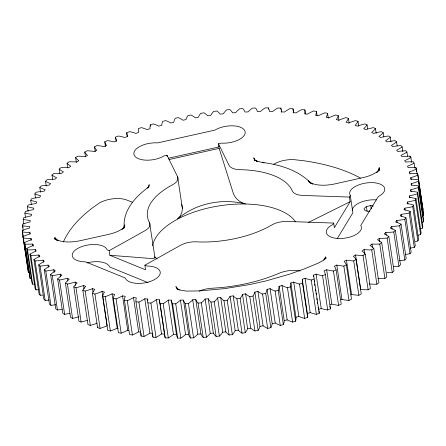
<?xml version="1.0" encoding="UTF-8"?>
<svg xmlns="http://www.w3.org/2000/svg" width="446" height="446" viewBox="0 0 446 446"><rect width="100%" height="100%" fill="white"/><g stroke="black" fill="none" stroke-linecap="round" stroke-linejoin="round"><path stroke-width="0.67" d="M127.383 136.827L126.764 132.707L129.635 131.648A41.852 19.775 -8.5 0 1 135.796 133.404L138.606 132.429A41.852 19.775 -8.5 0 1 138.388 128.599L141.349 127.623A41.852 19.78 -8.5 0 1 147.158 129.608L150.051 128.71A41.852 19.78 -8.5 0 1 150.358 124.824L153.402 123.932A41.852 19.775 -8.5 0 1 158.837 126.14L161.803 125.32A41.852 19.775 -8.5 0 1 162.634 121.39L165.745 120.593A41.852 19.775 -8.5 0 1 170.785 123.007L173.801 122.282A41.852 19.775 -8.5 0 1 175.155 118.324L178.316 117.616A41.852 19.775 -8.5 0 1 182.938 120.23L186.004 119.595A41.852 19.775 -8.5 0 1 187.872 115.631L191.072 115.018A41.852 19.78 -8.5 0 1 195.253 117.822L198.353 117.281A41.852 19.775 -8.5 0 1 200.722 113.323L203.95 112.81A41.852 19.775 -8.5 0 1 207.68 115.793L210.796 115.341A41.852 19.775 -8.5 0 1 213.662 111.411L216.901 110.998A41.852 19.775 -8.5 0 1 220.157 114.143L223.279 113.791A41.852 19.775 -8.5 0 1 226.629 109.906L229.868 109.593A41.852 19.775 -8.5 0 1 232.639 112.888L235.75 112.637A41.852 19.775 -8.5 0 1 239.569 108.807L242.797 108.601A41.852 19.775 -8.5 0 1 245.066 112.035L248.154 111.885A41.852 19.775 -8.5 0 1 252.43 108.127L255.625 108.021A41.852 19.775 -8.5 0 1 257.387 111.578L260.442 111.528A41.852 19.775 -8.5 0 1 265.153 107.865L268.302 107.865A41.852 19.775 -8.5 0 1 269.551 111.528L272.562 111.578A41.852 19.775 -8.5 0 1 277.685 108.021L280.779 108.127A41.852 19.775 -8.5 0 1 281.504 111.885L284.453 112.035A41.852 19.775 -8.5 0 1 289.967 108.601L292.994 108.807A41.852 19.775 -8.5 0 1 293.195 112.637L296.072 112.888A41.852 19.775 -8.5 0 1 301.959 109.593L304.902 109.906A41.852 19.775 -8.5 0 1 304.579 113.791L307.366 114.143A41.852 19.78 -8.5 0 1 313.594 110.998L316.443 111.411A41.852 19.775 -8.5 0 1 315.595 115.341L318.288 115.793A41.852 19.775 -8.5 0 1 324.833 112.81L327.576 113.323A41.852 19.775 -8.5 0 1 326.21 117.281L328.791 117.822A41.852 19.775 -8.5 0 1 335.626 115.018L338.252 115.631A41.852 19.775 -8.5 0 1 336.368 119.595L338.832 120.23A41.852 19.775 -8.5 0 1 345.929 117.616L348.421 118.324A41.852 19.78 -8.5 0 1 346.035 122.276L348.365 123.007A41.852 19.78 -8.5 0 1 355.691 120.593L358.038 121.39A41.852 19.775 -8.5 0 1 355.155 125.32L357.352 126.134A41.852 19.775 -8.5 0 1 364.873 123.932L367.069 124.824A41.852 19.775 -8.5 0 1 363.707 128.71L365.748 129.608A41.852 19.775 -8.5 0 1 373.436 127.623L375.476 128.599A41.852 19.775 -8.5 0 1 371.641 132.429L373.525 133.404A41.852 19.775 -8.5 0 1 381.347 131.648L383.214 132.707A41.852 19.775 -8.5 0 1 378.927 136.459L380.644 137.513A41.852 19.775 -8.5 0 1 388.566 135.991L390.261 137.128A41.852 19.775 -8.5 0 1 385.539 140.785L387.083 141.912A41.852 19.775 -8.5 0 1 395.067 140.635L396.572 141.839A41.852 19.775 -8.5 0 1 391.437 145.396L392.803 146.589A41.852 19.775 -8.5 0 1 400.82 145.558L402.136 146.829A41.852 19.78 -8.5 0 1 396.611 150.263L397.787 151.517A41.852 19.78 -8.5 0 1 405.799 150.737L406.919 152.075A41.852 19.775 -8.5 0 1 401.026 155.364L402.008 156.674A41.852 19.775 -8.5 0 1 409.986 156.156L410.905 157.544A41.852 19.775 -8.5 0 1 404.667 160.688L405.453 162.049A41.852 19.775 -8.5 0 1 413.358 161.786L414.072 163.225A41.852 19.775 -8.5 0 1 407.521 166.202L408.107 167.607A41.852 19.775 -8.5 0 1 415.906 167.601L416.413 169.084A41.852 19.78 -8.5 0 1 409.573 171.883L409.958 173.327A41.852 19.775 -8.5 0 1 417.618 173.583L417.913 175.1A41.852 19.775 -8.5 0 1 410.816 177.714L410.995 179.192A41.852 19.775 -8.5 0 1 418.487 179.705L418.571 181.254A41.852 19.775 -8.5 0 1 411.24 183.663L411.218 185.168A41.852 19.775 -8.5 0 1 418.504 185.937L423.633 220.268L423.505 221.84A41.852 19.775 -8.5 0 1 422.29 222.247M23.086 230.537L22.495 224.16A41.852 19.775 -8.5 0 1 30.021 221.963L30.244 220.441A41.852 19.775 -8.5 0 1 23.192 219.415L23.532 217.826A41.852 19.775 -8.5 0 1 31.226 215.847L31.655 214.314A41.852 19.775 -8.5 0 1 24.87 213.043L25.416 211.443A41.852 19.775 -8.5 0 1 33.244 209.692L33.868 208.148A41.852 19.775 -8.5 0 1 27.379 206.637L28.137 205.032A41.852 19.775 -8.5 0 1 36.059 203.521L36.884 201.977A41.852 19.775 -8.5 0 1 30.718 200.226L31.683 198.626A41.852 19.775 -8.5 0 1 39.666 197.355L40.686 195.822A41.852 19.775 -8.5 0 1 34.866 193.843L36.031 192.254A41.852 19.775 -8.5 0 1 44.048 191.228L45.263 189.706A41.852 19.775 -8.5 0 1 39.811 187.51L41.171 185.937A41.852 19.775 -8.5 0 1 49.183 185.168L50.582 183.663A41.852 19.78 -8.5 0 1 45.531 181.254L47.081 179.705A41.852 19.775 -8.5 0 1 55.053 179.192L56.631 177.714A41.852 19.775 -8.5 0 1 51.998 175.105L53.732 173.583A41.852 19.775 -8.5 0 1 61.632 173.327L63.382 171.883A41.852 19.775 -8.5 0 1 59.19 169.084L61.096 167.601A41.852 19.775 -8.5 0 1 68.89 167.607L70.808 166.202A41.852 19.775 -8.5 0 1 67.067 163.225L69.141 161.786A41.852 19.78 -8.5 0 1 76.796 162.049L78.87 160.688A41.852 19.78 -8.5 0 1 75.603 157.544L77.838 156.156A41.852 19.775 -8.5 0 1 85.32 156.68L87.539 155.37A41.852 19.775 -8.5 0 1 84.757 152.075L87.143 150.742A41.852 19.775 -8.5 0 1 94.418 151.517L96.782 150.263A41.852 19.775 -8.5 0 1 94.496 146.829L97.016 145.558A41.852 19.775 -8.5 0 1 104.057 146.589L106.549 145.396A41.852 19.775 -8.5 0 1 104.771 141.845L107.419 140.635A41.852 19.775 -8.5 0 1 114.198 141.917L116.807 140.791A41.852 19.775 -8.5 0 1 115.542 137.128L118.307 135.997A41.852 19.775 -8.5 0 1 124.791 137.513L127.506 136.459A41.852 19.775 -8.5 0 1 126.764 132.707M418.504 185.937L418.376 187.51L423.505 221.84M182.408 208.421L181.912 212.318L180.307 215.897L177.698 218.897C196.006 203.159 221.996 198.186 245.222 203.833C239.758 202.406 235.048 198.403 233.208 193.006L219.137 148.373L218.445 143.757L221.3 143.105A17.723 8.374 -8.5 0 0 245.038 131.302A17.723 8.374 -8.5 0 0 217.012 128.989L214.911 130.12L157.745 142.871L155.057 142.809A17.723 8.374 -8.5 0 0 134.263 155.32A17.723 8.374 -8.5 0 0 162.037 156.998L164.139 155.871L166.999 155.23L177.625 176.839L182.408 208.421L181.756 204.48M418.376 187.51A41.852 19.775 -8.5 0 1 410.85 189.706L410.627 191.228A41.852 19.775 -8.5 0 1 417.673 192.254L422.808 226.585L422.468 228.174A41.852 19.775 -8.5 0 1 420.584 228.731M378.805 170.679L379.267 167.573L378.788 170.746M124.573 226.735L124.858 224.845L123.129 228.441M148.975 186.54L149.259 184.655L147.749 187.85M325.474 258.083L325.664 256.835L323.829 260.152M417.673 192.254L417.333 193.843L422.468 228.174M417.333 193.843A41.852 19.775 -8.5 0 1 409.645 195.822L409.216 197.355A41.852 19.775 -8.5 0 1 416.001 198.626L421.13 232.957L420.584 234.557A41.852 19.775 -8.5 0 1 418.013 235.215M416.001 198.626L415.449 200.226L420.584 234.557M379.083 168.811L377.812 171.309M415.449 200.226A41.852 19.775 -8.5 0 1 407.627 201.977L406.997 203.521A41.852 19.775 -8.5 0 1 413.487 205.032L418.621 239.363L417.863 240.968A41.852 19.775 -8.5 0 1 415.248 241.548M413.487 205.032L412.734 206.637L417.863 240.968M412.734 206.637A41.852 19.775 -8.5 0 1 404.812 208.148L403.981 209.692A41.852 19.775 -8.5 0 1 410.153 211.443L415.282 245.774L414.317 247.374A41.852 19.775 -8.5 0 1 410.342 248.099M144.872 265.192L146.857 266L149.499 266.128A17.723 8.374 -8.5 0 1 154.584 279.547A17.723 8.374 -8.5 0 1 125.978 279.246L125.298 278.025L85.638 261.88L82.995 261.752A17.723 8.374 -8.5 0 1 78.981 247.775A17.723 8.374 -8.5 0 1 107.174 249.871L109.181 250.663L109.867 255.285L145.563 269.813L144.872 265.192L180.697 245.216A15.755 7.443 -8.5 0 1 196.402 241.832A73.802 34.877 -8.5 0 0 271.625 225.057A15.755 7.443 -8.5 0 1 287.224 221.45L333.675 223.078L332.833 224.528A17.723 8.374 -8.5 0 0 337.282 238.426A17.723 8.374 -8.5 0 0 361.293 226.758L360.753 225.503L378.258 196.608L380.265 195.443A17.723 8.374 -8.5 0 0 372.455 182.637A17.723 8.374 -8.5 0 0 349.764 194.378L350.311 195.632L352.875 212.798L337.154 238.744M410.153 211.443L409.188 213.043L414.317 247.374M333.675 223.078L334.366 227.7L350.121 201.692L349.435 197.076L350.311 195.632M409.188 213.043A41.852 19.775 -8.5 0 1 401.205 214.314L400.179 215.847A41.852 19.775 -8.5 0 1 405.999 217.826L411.134 252.157L409.969 253.746A41.852 19.775 -8.5 0 1 405.297 254.432M405.999 217.826L404.84 219.415L409.969 253.746M404.84 219.415A41.852 19.775 -8.5 0 1 396.823 220.435L395.608 221.963A41.852 19.775 -8.5 0 1 401.054 224.16L406.189 258.49L404.829 260.063A41.852 19.775 -8.5 0 1 399.477 260.659M401.054 224.16L399.7 225.732A41.852 19.775 -8.5 0 1 391.688 226.501L390.283 228.006A41.852 19.78 -8.5 0 1 395.34 230.415L400.469 264.746L398.919 266.295A41.852 19.775 -8.5 0 1 393.584 266.725M377.45 171.721L376.736 172.535L379.412 169.854C374.969 174.057 369.02 176.209 363.167 177.592L334.545 183.975C326.232 185.664 317.039 186.16 309.24 182.291L312.618 184.098L308.415 180.859L310.75 182.994C298.134 170.11 279.742 164.541 262.237 162.467L264.077 162.823L257.955 161.419L254.075 159.858L257.437 161.653L255.04 159.897L253.696 157.806L254.8 160.114M395.34 230.415L393.79 231.965A41.852 19.775 -8.5 0 1 385.818 232.477L384.235 233.955A41.852 19.775 -8.5 0 1 388.867 236.564L394.002 270.895L392.268 272.417A41.852 19.775 -8.5 0 1 386.972 272.673M147.62 188.112L148.919 186.807C135.746 196.441 122.533 210.295 124.205 227.928M122.02 229.606L124.64 226.986C120.214 230.922 114.483 232.996 108.802 234.328L80.18 240.712C71.644 242.423 62.078 242.981 54.206 238.638L57.685 240.5L54.808 237.473L55.354 238.616M324.398 259.656L326.21 257.844L322.887 260.581L318.405 263.029L304.389 268.888L289.499 274.184L265.989 280.924L249.743 284.548L224.907 288.59L199.981 290.898L186.066 291.099L180.97 290.24L176.75 288.724L179.476 290.179M388.867 236.564L387.139 238.086A41.852 19.775 -8.5 0 1 379.239 238.337L377.489 239.781A41.852 19.775 -8.5 0 1 381.681 242.585L386.81 276.916L384.904 278.399A41.852 19.775 -8.5 0 1 377.745 278.421M373.285 206.058L370.76 205.578L366.389 206.559L363.992 208.661L364.984 210.646L368.775 211.359L370.024 211.081M381.681 242.585L379.775 244.062A41.852 19.775 -8.5 0 1 371.981 244.062L370.063 245.467A41.852 19.775 -8.5 0 1 373.804 248.444L378.933 282.775L376.859 284.214A41.852 19.78 -8.5 0 1 369.204 283.951M373.804 248.444L371.73 249.883A41.852 19.78 -8.5 0 1 364.075 249.621L362.001 250.981A41.852 19.78 -8.5 0 1 365.268 254.125L370.397 288.456L368.162 289.844A41.852 19.775 -8.5 0 1 360.68 289.32L355.551 254.989A41.852 19.775 -8.5 0 0 363.033 255.513L365.268 254.125M355.551 254.989L353.327 256.299A41.852 19.775 -8.5 0 1 356.109 259.594L361.243 293.925L358.857 295.258A41.852 19.775 -8.5 0 1 351.582 294.483L350.796 294.901M177.625 176.839A15.755 7.443 -8.5 0 1 172.596 184.744A73.802 34.877 -8.5 0 0 149.561 222.766L154.974 257.699L154.104 258.217L152.108 258.429L149.137 258.329L109.867 255.285M356.109 259.594L353.728 260.927A41.852 19.775 -8.5 0 1 346.453 260.152L344.089 261.406A41.852 19.775 -8.5 0 1 346.375 264.835L351.504 299.171L348.984 300.442A41.852 19.775 -8.5 0 1 341.943 299.411L341.112 299.812M109.181 250.663L145.006 230.682A15.755 7.443 -8.5 0 0 149.561 222.766M346.375 264.835L343.855 266.106A41.852 19.775 -8.5 0 1 336.808 265.08L334.322 266.273A41.852 19.775 -8.5 0 1 336.094 269.824L341.229 304.155L338.581 305.365A41.852 19.775 -8.5 0 1 331.802 304.083L330.068 304.835M308.359 222.47L350.121 201.692M336.094 269.824L333.446 271.029A41.852 19.775 -8.5 0 1 326.673 269.752L324.064 270.878A41.852 19.775 -8.5 0 1 325.324 274.541L330.458 308.872L327.693 310.003A41.852 19.775 -8.5 0 1 321.209 308.487L318.494 309.541M325.324 274.541L322.558 275.673A41.852 19.775 -8.5 0 1 316.08 274.156L313.365 275.21L313.571 276.581M313.365 275.21A41.852 19.775 -8.5 0 1 314.101 278.962L311.236 280.021A41.852 19.775 -8.5 0 1 305.075 278.259L302.265 279.241A41.852 19.775 -8.5 0 1 302.483 283.071L307.612 317.401L304.651 318.377A41.852 19.78 -8.5 0 1 298.842 316.392L295.949 317.29A41.852 19.78 -8.5 0 1 295.642 321.176L292.598 322.068A41.852 19.775 -8.5 0 1 287.163 319.86L284.197 320.68A41.852 19.775 -8.5 0 1 283.366 324.61L280.255 325.407A41.852 19.775 -8.5 0 1 275.215 322.993L272.199 323.718A41.852 19.775 -8.5 0 1 270.845 327.676L267.684 328.384A41.852 19.775 -8.5 0 1 263.062 325.77L259.996 326.405A41.852 19.775 -8.5 0 1 258.128 330.369L254.928 330.982A41.852 19.78 -8.5 0 1 250.747 328.178L247.647 328.719A41.852 19.775 -8.5 0 1 245.278 332.677L242.05 333.19A41.852 19.775 -8.5 0 1 238.32 330.207L233.191 295.876L230.075 296.328A41.852 19.775 -8.5 0 1 227.209 300.258L232.338 334.589L229.099 335.002A41.852 19.775 -8.5 0 1 225.843 331.857L220.714 297.521L217.592 297.872A41.852 19.775 -8.5 0 1 214.242 301.764L210.997 302.076A41.852 19.775 -8.5 0 1 208.232 298.775L205.121 299.026A41.852 19.775 -8.5 0 1 201.297 302.862L198.074 303.068A41.852 19.775 -8.5 0 1 195.805 299.634L192.711 299.784A41.852 19.775 -8.5 0 1 188.441 303.542L185.246 303.642A41.852 19.775 -8.5 0 1 183.484 300.086L180.424 300.136A41.852 19.775 -8.5 0 1 175.718 303.804L172.563 303.804A41.852 19.775 -8.5 0 1 171.32 300.136L168.309 300.086A41.852 19.775 -8.5 0 1 163.186 303.642L160.092 303.542A41.852 19.775 -8.5 0 1 159.367 299.784L156.418 299.634A41.852 19.775 -8.5 0 1 150.899 303.068L147.871 302.862A41.852 19.775 -8.5 0 1 147.671 299.032L144.799 298.775A41.852 19.775 -8.5 0 1 138.912 302.076L135.969 301.764A41.852 19.775 -8.5 0 1 136.292 297.872L133.505 297.527A41.852 19.78 -8.5 0 1 127.272 300.671L124.423 300.258A41.852 19.775 -8.5 0 1 125.27 296.328L122.578 295.876A41.852 19.775 -8.5 0 1 116.032 298.859L113.295 298.346A41.852 19.775 -8.5 0 1 114.661 294.388L112.074 293.847A41.852 19.775 -8.5 0 1 105.239 296.651L102.619 296.038A41.852 19.775 -8.5 0 1 104.498 292.074L102.034 291.439A41.852 19.775 -8.5 0 1 94.942 294.053L92.45 293.345A41.852 19.78 -8.5 0 1 94.836 289.387L92.506 288.662A41.852 19.78 -8.5 0 1 85.18 291.076L82.828 290.279A41.852 19.775 -8.5 0 1 85.71 286.349L83.519 285.529A41.852 19.775 -8.5 0 1 75.998 287.737L73.796 286.845A41.852 19.775 -8.5 0 1 77.164 282.959L75.118 282.062A41.852 19.775 -8.5 0 1 67.435 284.046L65.395 283.071A41.852 19.775 -8.5 0 1 69.225 279.241L67.346 278.265A41.852 19.775 -8.5 0 1 59.524 280.021L57.651 278.962A41.852 19.775 -8.5 0 1 61.938 275.21L60.221 274.156A41.852 19.775 -8.5 0 1 52.305 275.673L50.61 274.541A41.852 19.775 -8.5 0 1 55.332 270.878L53.788 269.752A41.852 19.775 -8.5 0 1 45.804 271.034L44.293 269.824A41.852 19.775 -8.5 0 1 49.428 266.273L48.068 265.08A41.852 19.775 -8.5 0 1 40.051 266.111L38.735 264.84A41.852 19.78 -8.5 0 1 44.26 261.406L43.084 260.152A41.852 19.78 -8.5 0 1 35.072 260.927L33.952 259.594A41.852 19.775 -8.5 0 1 39.845 256.299L38.863 254.989A41.852 19.775 -8.5 0 1 30.886 255.513L29.966 254.125A41.852 19.775 -8.5 0 1 36.204 250.981L35.412 249.621A41.852 19.775 -8.5 0 1 27.513 249.883L26.793 248.444A41.852 19.775 -8.5 0 1 33.35 245.467L32.759 244.062A41.852 19.775 -8.5 0 1 24.965 244.068L24.458 242.585A41.852 19.78 -8.5 0 1 31.298 239.786L30.913 238.342A41.852 19.775 -8.5 0 1 23.253 238.086L22.958 236.564A41.852 19.775 -8.5 0 1 30.055 233.955L29.871 232.477A41.852 19.775 -8.5 0 1 22.384 231.965L22.3 230.415A41.852 19.775 -8.5 0 1 29.631 228.006L29.648 226.501A41.852 19.775 -8.5 0 1 22.367 225.732M318.912 310.762A41.852 19.775 -8.5 0 1 319.236 313.293L316.365 314.352A41.852 19.775 -8.5 0 1 310.204 312.596L307.394 313.571A41.852 19.775 -8.5 0 1 307.612 317.401M302.483 283.071L299.517 284.046A41.852 19.78 -8.5 0 1 293.708 282.062L290.82 282.959A41.852 19.78 -8.5 0 1 290.508 286.845L295.642 321.176M290.508 286.845L287.464 287.737A41.852 19.775 -8.5 0 1 282.028 285.529L279.068 286.349A41.852 19.775 -8.5 0 1 278.237 290.274L283.366 324.61M278.237 290.274L275.126 291.076A41.852 19.775 -8.5 0 1 270.086 288.662L267.065 289.387A41.852 19.775 -8.5 0 1 265.716 293.345L270.845 327.676M265.716 293.345L262.549 294.053A41.852 19.775 -8.5 0 1 257.933 291.439L254.867 292.074A41.852 19.775 -8.5 0 1 252.999 296.038L258.128 330.369M169.045 159.551L219.137 148.373M168.382 158.235L217.481 147.297A17.723 8.374 -8.5 0 1 219.025 146.427M252.999 296.038L249.799 296.651A41.852 19.78 -8.5 0 1 245.618 293.847L242.518 294.388A41.852 19.775 -8.5 0 1 240.143 298.346L245.278 332.677M240.143 298.346L236.915 298.859A41.852 19.775 -8.5 0 1 233.191 295.876M238.32 330.207L235.204 330.659A41.852 19.775 -8.5 0 1 232.338 334.589M227.209 300.258L223.964 300.671A41.852 19.775 -8.5 0 1 220.714 297.521M225.843 331.857L222.721 332.209A41.852 19.775 -8.5 0 1 219.371 336.094L216.132 336.407A41.852 19.775 -8.5 0 1 213.361 333.112L208.232 298.775M213.361 333.112L210.25 333.363A41.852 19.775 -8.5 0 1 206.431 337.193L203.203 337.399A41.852 19.775 -8.5 0 1 200.934 333.965L195.805 299.634M200.934 333.965L197.846 334.115A41.852 19.775 -8.5 0 1 193.57 337.873L190.375 337.979A41.852 19.775 -8.5 0 1 188.613 334.422L183.484 300.086M188.613 334.422L185.558 334.472A41.852 19.775 -8.5 0 1 180.847 338.135L177.698 338.135A41.852 19.775 -8.5 0 1 176.449 334.472L171.32 300.136M176.449 334.472L173.438 334.422A41.852 19.775 -8.5 0 1 168.315 337.979L165.221 337.873A41.852 19.775 -8.5 0 1 164.496 334.115L161.547 333.965A41.852 19.775 -8.5 0 1 156.033 337.399L153.006 337.193L147.871 302.862M349.435 197.076L302.979 195.448A15.755 7.443 -8.5 0 1 292.303 190.927A73.802 34.877 -8.5 0 0 240.115 169.681A15.755 7.443 -8.5 0 1 229.077 165.366L218.445 143.757M152.805 333.363L149.928 333.112A41.852 19.775 -8.5 0 1 144.041 336.407L141.098 336.094L135.969 301.764M140.49 332.092L138.634 331.857A41.852 19.78 -8.5 0 1 132.406 335.002L129.557 334.589L124.423 300.258M113.295 298.346L118.424 332.677L121.167 333.19A41.852 19.775 -8.5 0 0 127.712 330.207L128.604 330.363M102.619 296.038L107.748 330.369L110.374 330.982A41.852 19.775 -8.5 0 0 117.209 328.178L118.067 328.362M102.034 291.439L107.168 325.77A41.852 19.775 -8.5 0 1 100.071 328.384L97.579 327.676L92.45 293.345M97.05 323.216A41.852 19.78 -8.5 0 1 90.309 325.407L87.962 324.61L82.828 290.279M87.433 320.273A41.852 19.775 -8.5 0 1 81.127 322.068L78.931 321.176L73.796 286.845M132.579 202.317L125.577 199.579A19.674 9.299 -8.5 0 0 99.553 202.902L92.902 207.546A167.395 79.104 -8.5 0 0 63.343 242.039M148.117 282.658L109.761 267.026L109.086 265.799A17.723 8.374 -8.5 0 0 86.981 262.928M79.003 316.766A41.852 19.775 -8.5 0 1 72.564 318.377L70.524 317.401L65.395 283.071M55.967 239.586L58.114 240.734M69.91 313.254A41.852 19.775 -8.5 0 1 64.653 314.352L62.786 313.293L57.651 278.962M62.083 309.206A41.852 19.775 -8.5 0 1 57.434 310.009L55.739 308.872L50.61 274.541M55.611 304.707A41.852 19.775 -8.5 0 1 50.933 305.365L49.428 304.161L44.293 269.824M178.573 289.644L175.863 286.561L176.694 288.289M157.165 258.936L154.662 256.918L154.974 257.699M49.194 300.019A41.852 19.775 -8.5 0 1 45.18 300.442L43.864 299.171L38.735 264.84M42.866 295.085A41.852 19.78 -8.5 0 1 40.201 295.263L39.081 293.925L33.952 259.594M38.657 289.755A41.852 19.775 -8.5 0 1 36.014 289.844L35.095 288.456L29.966 254.125M34.593 284.219A41.852 19.775 -8.5 0 1 32.642 284.214L31.928 282.775L26.793 248.444M31.365 278.449A41.852 19.775 -8.5 0 1 30.094 278.399L24.458 242.585M422.747 207.914L423.042 209.436L417.913 175.1M417.618 173.583L423.7 215.585A41.852 19.775 -8.5 0 1 422.524 216.026M418.571 181.254L423.7 215.585M416.413 169.084L417.133 173.89M415.906 167.601L416.112 168.978M416.319 170.35L416.525 171.721M414.072 163.225L414.791 168.03M410.905 157.544L411.625 162.35M409.986 156.156L410.186 157.527M410.816 177.714L411.123 179.771M406.919 152.075L407.532 156.189M409.573 171.883L409.88 173.946M411.24 183.663L411.446 185.034M410.85 189.706L411.156 191.769M409.645 195.822L409.952 197.879M402.136 146.829L402.855 151.634M407.627 201.977L407.934 204.034M396.572 141.839L397.191 145.959M404.812 208.148L405.119 210.211M390.261 137.128L390.975 141.934M401.205 214.314L401.512 216.371M399.7 225.732L404.829 260.063M396.823 220.435L397.13 222.498M383.214 132.707L383.833 136.827M393.79 231.965L398.919 266.295M391.688 226.501L392.095 229.25M375.476 128.599L376.195 133.404M387.139 238.086L392.268 272.417M385.818 232.477L386.225 235.226M367.069 124.824L367.688 128.944M379.239 238.337L379.752 241.771M379.775 244.062L384.904 278.399M370.76 205.578L371.273 209.012M358.038 121.39L358.757 126.196M366.389 206.559L367.108 211.365M371.981 244.062L372.494 247.497M371.73 249.883L376.859 284.214M348.421 118.324L349.14 123.129M364.075 249.621L364.689 253.741M363.033 255.513L368.162 289.844M338.252 115.631L338.966 120.437M353.728 260.927L358.857 295.258M327.576 113.323L328.295 118.129M346.453 260.152L351.582 294.483M343.855 266.106L348.984 300.442M316.443 111.411L317.061 115.531M336.808 265.08L341.943 299.411M333.446 271.029L338.581 305.365M304.902 109.906L305.516 114.025M326.673 269.752L331.802 304.083M322.558 275.673L327.693 310.003M292.994 108.807L293.613 112.927M316.08 274.156L321.209 308.487M314.101 278.962L319.236 313.293M314.185 280.701L314.391 282.073M314.698 284.135L314.904 285.507M315.517 289.627L315.723 291.004M316.03 293.061L316.236 294.432M316.855 298.552L317.056 299.929M317.368 301.987L317.569 303.358M318.188 307.478L318.394 308.855M311.236 280.021L316.365 314.352M280.779 108.127L280.986 109.504M281.192 110.876L281.393 112.247M305.075 278.259L310.204 312.596M302.265 279.241L307.394 313.571M299.517 284.046L304.651 318.377M268.302 107.865L268.509 109.242M293.708 282.062L298.842 316.392M290.82 282.959L295.949 317.29M287.464 287.737L292.598 322.068M282.028 285.529L287.163 319.86M279.068 286.349L284.197 320.68M275.126 291.076L280.255 325.407M270.086 288.662L275.215 322.993M267.065 289.387L272.199 323.718M262.549 294.053L267.684 328.384M257.933 291.439L263.062 325.77M254.867 292.074L259.996 326.405M249.799 296.651L254.928 330.982M245.618 293.847L250.747 328.178M242.518 294.388L247.647 328.719M236.915 298.859L242.05 333.19M230.075 296.328L235.204 330.659M223.964 300.671L229.099 335.002M217.592 297.872L222.721 332.209M214.242 301.764L219.371 336.094M210.997 302.076L216.132 336.407M205.121 299.026L210.25 333.363M201.297 302.862L206.431 337.193M198.074 303.068L203.203 337.399M192.711 299.784L197.846 334.115M166.999 155.23L167.194 156.552M188.441 303.542L193.57 337.873M185.246 303.642L190.375 337.979M180.424 300.136L185.558 334.472M150.358 124.824L150.564 126.196M175.718 303.804L180.847 338.135M172.563 303.804L177.698 338.135M168.309 300.086L173.438 334.422M163.186 303.642L168.315 337.979M160.092 303.542L165.221 337.873M159.367 299.784L160.287 305.967M160.493 307.339L164.396 333.43M156.418 299.634L161.547 333.965M150.899 303.068L156.033 337.399M147.671 299.032L147.877 300.403M144.799 298.775L149.928 333.112M115.542 137.128L116.161 141.248M138.912 302.076L144.041 336.407M133.505 297.527L138.634 331.857M104.771 141.845L105.49 146.65M127.272 300.671L132.406 335.002M122.578 295.876L127.712 330.207M94.496 146.829L95.215 151.64M116.032 298.859L121.167 333.19M112.074 293.847L117.209 328.178M84.757 152.075L85.476 156.88M105.239 296.651L110.374 330.982M75.603 157.544L76.322 162.35M94.942 294.053L100.071 328.384M92.506 288.662L93.019 292.097M67.067 163.225L67.786 168.03M85.18 291.076L90.309 325.407M83.519 285.529L84.032 288.963M59.19 169.084L59.909 173.89M75.118 282.062L75.63 285.496M75.998 287.737L81.127 322.068M51.998 175.105L52.617 179.225M67.346 278.265L67.753 281.008M67.435 284.046L72.564 318.377M60.221 274.156L60.634 276.899M45.531 181.254L46.25 186.06M59.524 280.021L64.653 314.352M53.788 269.752L54.2 272.5M39.811 187.51L40.53 192.315M52.305 275.673L57.434 310.009M48.068 265.08L48.374 267.137M34.866 193.843L35.485 197.963M45.804 271.034L50.933 305.365M43.084 260.152L43.39 262.215M30.718 200.226L31.332 204.346M38.863 254.989L39.17 257.052M40.051 266.111L45.18 300.442M35.412 249.621L35.619 250.992M27.379 206.637L28.098 211.443M32.759 244.062L33.071 246.12M35.072 260.927L40.201 295.263M30.913 238.342L31.22 240.4M29.871 232.477L30.077 233.849M24.87 213.043L25.483 217.163M30.886 255.513L36.014 289.844M23.192 219.415L23.911 224.221M27.513 249.883L32.642 284.214M22.802 226.222L23.008 227.594M24.965 244.068L30.094 278.399M22.3 230.415L23.426 237.969M23.632 239.34L23.839 240.717M24.045 242.089L24.352 244.152M24.558 245.523L24.764 246.894M24.97 248.271L25.171 249.643M25.377 251.014L25.684 253.077M25.89 254.449L26.097 255.82M26.303 257.197L26.509 258.569M26.71 259.94L27.022 262.003M27.228 263.374L27.429 264.746M22.384 231.965L28.382 272.417L22.958 236.564M152.616 245.846A73.802 34.877 -8.5 0 1 217.715 206.102A73.802 34.877 -8.5 0 1 295.62 221.913M352.206 210.211A17.723 8.374 -8.5 0 1 376.34 199.875M360.463 178.105A167.395 79.104 -8.5 0 0 303.085 160.666L293.63 159.612A19.674 9.299 -8.5 0 0 273.85 164.15M199.223 291.087A19.68 9.299 -8.5 0 1 210.049 288.378L219.242 287.731A98.477 46.535 -8.5 0 0 272.807 275.784L280.757 272.606A19.68 9.299 -8.5 0 1 300.309 270.978M329.784 306.396A41.852 19.775 -8.5 0 1 330.458 308.872M153.006 337.193A41.852 19.775 -8.5 0 1 152.699 334.656M141.098 336.094A41.852 19.775 -8.5 0 1 141.142 333.519M97.579 327.676A41.852 19.78 -8.5 0 1 97.981 326.795"/></g></svg>
